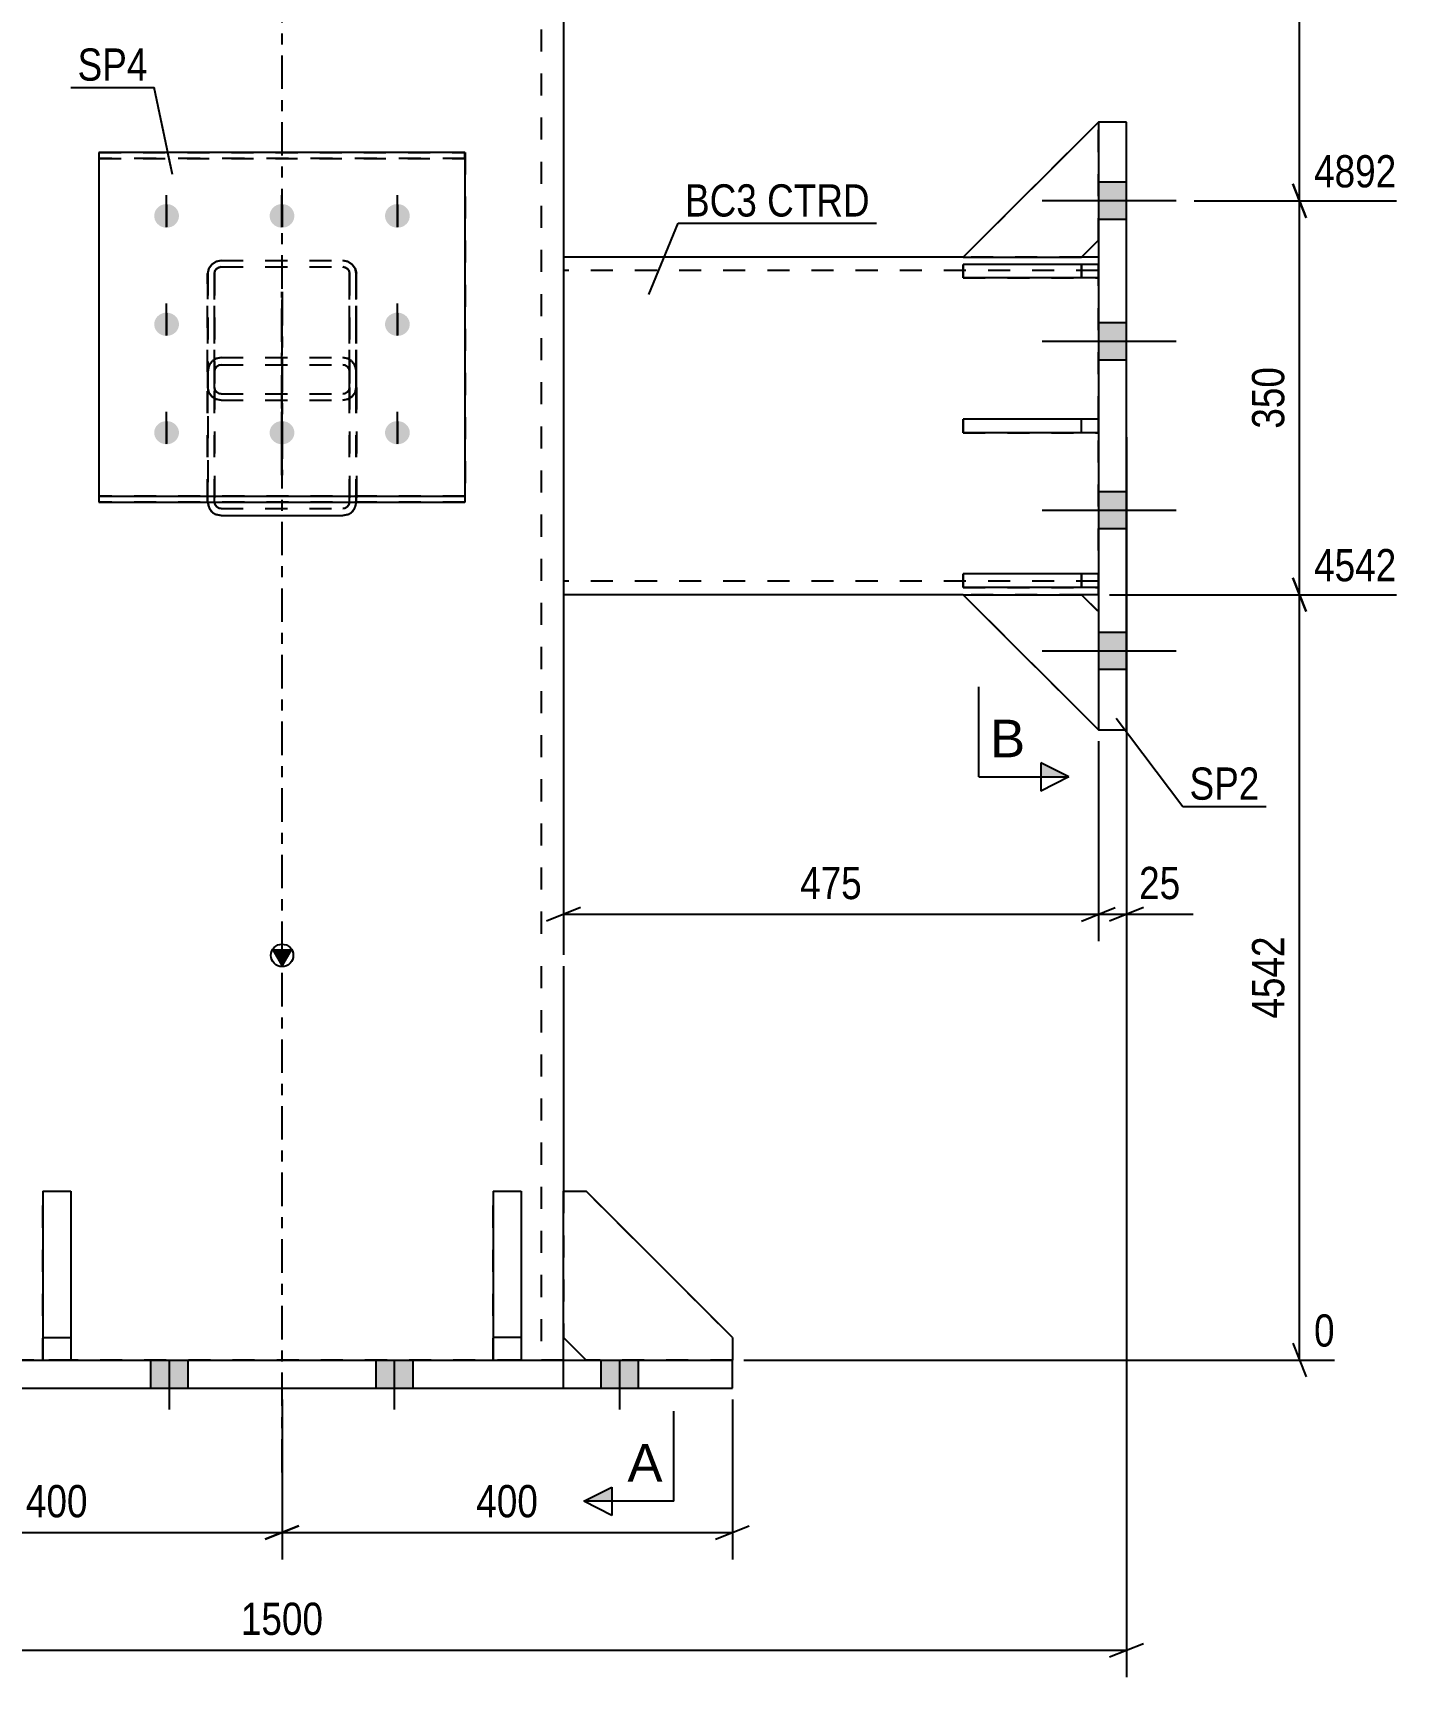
# Model space of a CAD drawing. Header units: millimetres. Extents: x 0 to 594, y 0 to 420.
# Drawn here: x 99.7 to 221.4, y 150.7 to 296.8 of the extents above; entities that cross this region are included whole.
import ezdxf

# ---------------------------------------------------------------- set-up
doc = ezdxf.new("R2010")
doc.units = ezdxf.units.MM
doc.linetypes.add('DXK_LINE_DOT2', pattern=[3.9198, 1.9599, -1.9599])
doc.linetypes.add('DXK_LINE_DOT3', pattern=[5.9187, 2.979, -0.9799, 0.9799, -0.9799])
doc.styles.add('Arial', font='arial.ttf', dxfattribs={"height": 0.2})
doc.styles.add('Arial Narrow', font='ARIALN.TTF', dxfattribs={"height": 0.2})

# ---------------------------------------------------------------- blocks, each defined once
blk = doc.blocks.new('Part-681868478-1225 - 1222')
at = {"color": 2, "linetype": 'Continuous'}
for p, q in [((100.55, 193.83), (100.55, 178.83)), ((100.55, 193.83), (103.05, 193.83)), ((103.05, 193.83), (103.05, 178.83)), ((100.55, 180.83), (103.05, 180.83)), ((100.55, 178.83), (103.05, 178.83))]:
    blk.add_line(p, q, dxfattribs=at)
blk = doc.blocks.new('Part-681868478-1242 - 1222')
at = {"color": 2, "linetype": 'Continuous'}
for p, q in [((81.8, 178.83), (161.8, 178.83)), ((81.8, 178.83), (81.8, 176.33)), ((96.8, 176.33), (96.8, 178.83)), ((146.8, 176.33), (146.8, 178.83)), ((161.8, 176.33), (161.8, 178.83)), ((81.8, 176.33), (161.8, 176.33))]:
    blk.add_line(p, q, dxfattribs=at)
blk = doc.blocks.new('Part-681868478-1382 - 1222')
at = {"color": 2, "linetype": 'Continuous'}
for p, q in [((196.8, 288.83), (194.3, 288.83)), ((194.3, 288.83), (194.3, 234.83)), ((196.8, 234.83), (196.8, 288.83)), ((194.3, 234.83), (196.8, 234.83))]:
    blk.add_line(p, q, dxfattribs=at)
blk = doc.blocks.new('Part-681868478-1243 - 1222')
at = {"linetype": 'Continuous'}
blk.add_hatch(color=2, dxfattribs=at).paths.add_polyline_path([(121.8, 213.89), (121, 215.29), (122.6, 215.29)])
at = {"color": 7, "linetype": 'DXK_LINE_DOT3'}
for p, q in [((121.8, 214.83), (121.8, 308.83)), ((121.8, 168.83), (121.8, 213.83))]:
    blk.add_line(p, q, dxfattribs=at)
at = {"color": 7, "linetype": 'DXK_LINE_DOT2'}
for p, q in [((144.8, 308.83), (144.8, 214.83)), ((144.8, 213.83), (144.8, 178.83)), ((146.8, 193.83), (146.8, 180.83)), ((146.8, 178.83), (96.8, 178.83))]:
    blk.add_line(p, q, dxfattribs=at)
at = {"color": 2, "linetype": 'Continuous'}
for p, q in [((146.8, 308.83), (146.8, 214.83)), ((121.8, 213.89), (121, 215.29)), ((121, 215.29), (122.6, 215.29)), ((122.6, 215.29), (121.8, 213.89)), ((146.8, 213.83), (146.8, 193.83)), ((146.8, 178.83), (146.8, 180.83))]:
    blk.add_line(p, q, dxfattribs=at)
blk.add_circle((121.8, 214.79), 1, dxfattribs=at)
blk = doc.blocks.new('Bolt-681868478-1260 - 1222')
at = {"linetype": 'Continuous'}
for points in [[(194.3, 283.48), (194.3, 280.18), (196.8, 280.18), (196.8, 283.48)], [(194.3, 283.48), (194.3, 280.18), (196.8, 280.18), (196.8, 283.48)], [(194.3, 283.48), (194.3, 280.18), (196.8, 280.18), (196.8, 283.48)], [(194.3, 270.98), (194.3, 267.68), (196.8, 267.68), (196.8, 270.98)], [(194.3, 270.98), (194.3, 267.68), (196.8, 267.68), (196.8, 270.98)], [(194.3, 255.98), (194.3, 252.68), (196.8, 252.68), (196.8, 255.98)], [(194.3, 255.98), (194.3, 252.68), (196.8, 252.68), (196.8, 255.98)], [(194.3, 243.48), (194.3, 240.18), (196.8, 240.18), (196.8, 243.48)], [(194.3, 243.48), (194.3, 240.18), (196.8, 240.18), (196.8, 243.48)], [(194.3, 243.48), (194.3, 240.18), (196.8, 240.18), (196.8, 243.48)]]:
    blk.add_hatch(color=1, dxfattribs=at).paths.add_polyline_path(points)
at = {"color": 1, "linetype": 'Continuous'}
for p, q in [((196.8, 283.48), (194.3, 283.48)), ((196.8, 283.48), (194.3, 283.48)), ((196.8, 283.48), (194.3, 283.48)), ((201.2, 281.83), (189.3, 281.83)), ((201.2, 281.83), (189.3, 281.83)), ((201.2, 281.83), (189.3, 281.83)), ((196.8, 280.18), (194.3, 280.18)), ((196.8, 280.18), (194.3, 280.18)), ((196.8, 280.18), (194.3, 280.18)), ((196.8, 270.98), (194.3, 270.98)), ((196.8, 270.98), (194.3, 270.98)), ((201.2, 269.33), (189.3, 269.33)), ((201.2, 269.33), (189.3, 269.33)), ((196.8, 267.68), (194.3, 267.68)), ((196.8, 267.68), (194.3, 267.68)), ((196.8, 255.98), (194.3, 255.98)), ((196.8, 255.98), (194.3, 255.98)), ((201.2, 254.33), (189.3, 254.33)), ((201.2, 254.33), (189.3, 254.33)), ((196.8, 252.68), (194.3, 252.68)), ((196.8, 252.68), (194.3, 252.68)), ((196.8, 243.48), (194.3, 243.48)), ((196.8, 243.48), (194.3, 243.48)), ((196.8, 243.48), (194.3, 243.48)), ((201.2, 241.83), (189.3, 241.83)), ((201.2, 241.83), (189.3, 241.83)), ((201.2, 241.83), (189.3, 241.83)), ((196.8, 240.18), (194.3, 240.18)), ((196.8, 240.18), (194.3, 240.18)), ((196.8, 240.18), (194.3, 240.18))]:
    blk.add_line(p, q, dxfattribs=at)
blk = doc.blocks.new('Part-681868478-1333 - 1222')
at = {"color": 2, "linetype": 'Continuous'}
for p, q in [((194.3, 288.83), (182.3, 276.83)), ((192.8, 276.83), (194.3, 278.33)), ((182.3, 276.83), (192.8, 276.83))]:
    blk.add_line(p, q, dxfattribs=at)
at = {"color": 7, "linetype": 'DXK_LINE_DOT2'}
blk.add_line((194.3, 278.33), (194.3, 288.83), dxfattribs=at)
blk = doc.blocks.new('Bolt-681868478-1265 - 1222')
at = {"color": 1, "linetype": 'DXK_LINE_DOT2'}
for p, q in [((111.55, 281.49), (111.55, 278.65)), ((121.8, 281.49), (121.8, 278.65)), ((132.05, 281.49), (132.05, 278.65)), ((111.55, 271.86), (111.55, 269.02)), ((132.05, 271.86), (132.05, 269.02)), ((111.55, 262.23), (111.55, 259.39)), ((121.8, 262.23), (121.8, 259.39)), ((132.05, 262.23), (132.05, 259.39))]:
    blk.add_line(p, q, dxfattribs=at)
blk = doc.blocks.new('Part-681868478-1337 - 1222')
at = {"color": 7, "linetype": 'DXK_LINE_DOT2'}
for p, q in [((194.3, 276.18), (182.3, 276.18)), ((182.3, 276.18), (182.3, 274.98)), ((192.8, 276.18), (192.8, 274.98)), ((194.3, 274.98), (194.3, 276.18)), ((182.3, 274.98), (194.3, 274.98))]:
    blk.add_line(p, q, dxfattribs=at)
blk = doc.blocks.new('Bolt-681868478-1266 - 1222')
at = {"linetype": 'Continuous'}
for points in [[(93.45, 178.83), (90.15, 178.83), (90.15, 176.33), (93.45, 176.33)], [(93.45, 178.83), (90.15, 178.83), (90.15, 176.33), (93.45, 176.33)], [(113.45, 178.83), (110.15, 178.83), (110.15, 176.33), (113.45, 176.33)], [(113.45, 178.83), (110.15, 178.83), (110.15, 176.33), (113.45, 176.33)], [(133.45, 178.83), (130.15, 178.83), (130.15, 176.33), (133.45, 176.33)], [(133.45, 178.83), (130.15, 178.83), (130.15, 176.33), (133.45, 176.33)], [(153.45, 178.83), (150.15, 178.83), (150.15, 176.33), (153.45, 176.33)], [(153.45, 178.83), (150.15, 178.83), (150.15, 176.33), (153.45, 176.33)]]:
    blk.add_hatch(color=1, dxfattribs=at).paths.add_polyline_path(points)
at = {"color": 1, "linetype": 'Continuous'}
for p, q in [((90.15, 176.33), (90.15, 178.83)), ((90.15, 176.33), (90.15, 178.83)), ((91.8, 174.43), (91.8, 178.83)), ((91.8, 174.43), (91.8, 178.83)), ((93.45, 176.33), (93.45, 178.83)), ((93.45, 176.33), (93.45, 178.83)), ((110.15, 176.33), (110.15, 178.83)), ((110.15, 176.33), (110.15, 178.83)), ((111.8, 174.43), (111.8, 178.83)), ((111.8, 174.43), (111.8, 178.83)), ((113.45, 176.33), (113.45, 178.83)), ((113.45, 176.33), (113.45, 178.83)), ((130.15, 176.33), (130.15, 178.83)), ((130.15, 176.33), (130.15, 178.83)), ((131.8, 174.43), (131.8, 178.83)), ((131.8, 174.43), (131.8, 178.83)), ((133.45, 176.33), (133.45, 178.83)), ((133.45, 176.33), (133.45, 178.83)), ((150.15, 176.33), (150.15, 178.83)), ((150.15, 176.33), (150.15, 178.83)), ((151.8, 174.43), (151.8, 178.83)), ((151.8, 174.43), (151.8, 178.83)), ((153.45, 176.33), (153.45, 178.83)), ((153.45, 176.33), (153.45, 178.83))]:
    blk.add_line(p, q, dxfattribs=at)
blk = doc.blocks.new('Part-681868478-1271 - 1222')
at = {"color": 7, "linetype": 'DXK_LINE_DOT2'}
for p, q in [((100.55, 178.83), (100.55, 193.83)), ((100.55, 193.83), (103.05, 193.83)), ((103.05, 193.83), (103.05, 178.83)), ((100.55, 180.83), (103.05, 180.83)), ((103.05, 178.83), (100.55, 178.83))]:
    blk.add_line(p, q, dxfattribs=at)
blk = doc.blocks.new('Part-681868478-1272 - 1222')
at = {"color": 2, "linetype": 'Continuous'}
for p, q in [((146.8, 180.83), (146.8, 193.83)), ((146.8, 193.83), (148.8, 193.83)), ((161.8, 180.83), (148.8, 193.83)), ((148.8, 178.83), (146.8, 180.83)), ((161.8, 180.83), (161.8, 178.83))]:
    blk.add_line(p, q, dxfattribs=at)
at = {"color": 7, "linetype": 'DXK_LINE_DOT2'}
blk.add_line((161.8, 178.83), (148.8, 178.83), dxfattribs=at)
blk = doc.blocks.new('Part-681868478-1273 - 1222')
at = {"color": 2, "linetype": 'Continuous'}
for p, q in [((140.55, 193.83), (140.55, 178.83)), ((140.55, 193.83), (143.05, 193.83)), ((143.05, 193.83), (143.05, 178.83)), ((143.05, 180.83), (140.55, 180.83)), ((140.55, 178.83), (143.05, 178.83))]:
    blk.add_line(p, q, dxfattribs=at)
blk = doc.blocks.new('Part-681868478-1339 - 1222')
at = {"color": 7, "linetype": 'DXK_LINE_DOT2'}
for p, q in [((194.3, 262.43), (182.3, 262.43)), ((182.3, 262.43), (182.3, 261.23)), ((192.8, 261.23), (192.8, 262.43)), ((194.3, 261.23), (194.3, 262.43)), ((182.3, 261.23), (194.3, 261.23))]:
    blk.add_line(p, q, dxfattribs=at)
blk = doc.blocks.new('Part-681868478-1334 - 1222')
at = {"color": 7, "linetype": 'DXK_LINE_DOT2'}
for p, q in [((194.3, 288.83), (182.3, 276.83)), ((194.3, 278.33), (194.3, 288.83)), ((192.8, 276.83), (194.3, 278.33)), ((182.3, 276.83), (192.8, 276.83))]:
    blk.add_line(p, q, dxfattribs=at)
blk = doc.blocks.new('Part-681868478-1300 - 1222')
at = {"color": 7, "linetype": 'DXK_LINE_DOT2'}
for p, q in [((105.55, 286.14), (138.05, 286.14)), ((105.55, 285.59), (105.55, 286.14)), ((105.55, 255.05), (105.55, 286.14)), ((138.05, 285.59), (105.55, 285.59)), ((138.05, 285.59), (138.05, 286.14)), ((138.05, 286.14), (138.05, 255.05)), ((138.05, 255.6), (105.55, 255.6)), ((138.05, 255.05), (105.55, 255.05))]:
    blk.add_line(p, q, dxfattribs=at)
blk = doc.blocks.new('Part-681868478-1306 - 1222')
at = {"color": 7, "linetype": 'DXK_LINE_DOT2'}
for p, q in [((115.29, 275.83), (115.55, 276.19)), ((115.55, 276.19), (115.94, 276.44)), ((115.94, 276.44), (116.4, 276.52)), ((116.4, 276.52), (127.2, 276.52)), ((127.2, 276.52), (127.65, 276.44)), ((127.65, 276.44), (128.04, 276.19)), ((128.04, 276.19), (128.3, 275.83)), ((115.2, 275.39), (115.29, 275.83)), ((115.2, 265.25), (115.2, 275.39)), ((115.2, 275.39), (115.2, 266.63)), ((115.84, 275.61), (115.8, 275.39)), ((115.8, 275.39), (115.8, 265.25)), ((115.8, 266.63), (115.8, 275.39)), ((115.97, 275.79), (115.84, 275.61)), ((116.17, 275.92), (115.97, 275.79)), ((116.4, 275.96), (116.17, 275.92)), ((116.4, 275.96), (127.2, 275.96)), ((127.42, 275.92), (127.2, 275.96)), ((127.62, 275.79), (127.42, 275.92)), ((127.75, 275.61), (127.62, 275.79)), ((127.8, 275.39), (127.75, 275.61)), ((127.8, 275.39), (127.8, 265.25)), ((127.8, 266.63), (127.8, 275.39)), ((128.3, 275.83), (128.4, 275.39)), ((128.4, 265.25), (128.4, 275.39)), ((128.4, 266.63), (128.4, 275.39)), ((116.4, 267.9), (115.94, 267.81)), ((116.4, 267.9), (127.2, 267.9)), ((127.65, 267.81), (127.2, 267.9)), ((115.29, 267.12), (115.2, 266.63)), ((115.2, 266.63), (115.2, 255.13)), ((115.8, 266.63), (115.84, 266.87)), ((115.8, 255.13), (115.8, 266.63)), ((115.84, 266.87), (115.97, 267.08)), ((115.97, 267.08), (116.17, 267.22)), ((116.17, 267.22), (116.4, 267.27)), ((116.4, 267.27), (127.2, 267.27)), ((127.2, 267.27), (127.42, 267.22)), ((127.42, 267.22), (127.62, 267.08)), ((127.62, 267.08), (127.75, 266.87)), ((127.75, 266.87), (127.8, 266.63)), ((127.8, 255.13), (127.8, 266.63)), ((128.4, 266.63), (128.3, 267.12)), ((128.4, 255.13), (128.4, 266.63)), ((115.2, 255.13), (115.2, 265.25)), ((115.29, 264.81), (115.2, 265.25)), ((115.55, 264.45), (115.29, 264.81)), ((115.94, 264.2), (115.55, 264.45)), ((115.8, 265.25), (115.8, 255.13)), ((115.8, 265.25), (115.84, 265.03)), ((115.84, 265.03), (115.97, 264.85)), ((115.97, 264.85), (116.17, 264.72)), ((116.17, 264.72), (116.4, 264.68)), ((116.4, 264.68), (127.2, 264.68)), ((127.2, 264.68), (127.42, 264.72)), ((127.42, 264.72), (127.62, 264.85)), ((127.62, 264.85), (127.75, 265.03)), ((128.04, 264.45), (127.65, 264.2)), ((127.75, 265.03), (127.8, 265.25)), ((127.8, 265.25), (127.8, 255.13)), ((128.3, 264.81), (128.04, 264.45)), ((128.4, 265.25), (128.3, 264.81)), ((128.4, 265.25), (128.4, 255.13)), ((116.4, 264.12), (115.94, 264.2)), ((116.4, 264.12), (127.2, 264.12)), ((127.65, 264.2), (127.2, 264.12)), ((115.2, 255.13), (115.29, 254.65)), ((115.84, 254.89), (115.8, 255.13)), ((115.97, 254.68), (115.84, 254.89)), ((116.17, 254.54), (115.97, 254.68)), ((116.4, 254.5), (116.17, 254.54)), ((116.4, 254.5), (127.2, 254.5)), ((127.42, 254.54), (127.2, 254.5)), ((127.62, 254.68), (127.42, 254.54)), ((127.75, 254.89), (127.62, 254.68)), ((127.8, 255.13), (127.75, 254.89)), ((128.3, 254.65), (128.4, 255.13)), ((115.94, 253.95), (116.4, 253.86)), ((116.4, 253.86), (127.2, 253.86)), ((127.2, 253.86), (127.65, 253.95))]:
    blk.add_line(p, q, dxfattribs=at)
at = {"color": 7, "linetype": 'DXK_LINE_DOT3'}
blk.add_line((121.8, 273.74), (121.8, 257.46), dxfattribs=at)
at = {"color": 7, "linetype": 'DXK_LINE_DOT2'}
for centre, start, end in [((116.45, 266.68), 114.32, 159.2417), ((127.14, 266.68), 20.7583, 65.6801), ((116.45, 255.09), 200.7583, 245.6801), ((127.14, 255.09), 294.32, 339.2417)]:
    blk.add_arc(centre, 1.24, start, end, dxfattribs=at)
blk = doc.blocks.new('Part-681868478-1335 - 1222')
at = {"color": 2, "linetype": 'Continuous'}
for p, q in [((182.3, 246.83), (192.8, 246.83)), ((182.3, 246.83), (194.3, 234.83)), ((192.8, 246.83), (194.3, 245.33))]:
    blk.add_line(p, q, dxfattribs=at)
at = {"color": 7, "linetype": 'DXK_LINE_DOT2'}
blk.add_line((194.3, 245.33), (194.3, 234.83), dxfattribs=at)
blk = doc.blocks.new('Part-681868478-1336 - 1222')
at = {"color": 7, "linetype": 'DXK_LINE_DOT2'}
for p, q in [((182.3, 246.83), (192.8, 246.83)), ((194.3, 234.83), (182.3, 246.83)), ((192.8, 246.83), (194.3, 245.33)), ((194.3, 245.33), (194.3, 234.83))]:
    blk.add_line(p, q, dxfattribs=at)
blk = doc.blocks.new('Part-681868478-1340 - 1222')
at = {"color": 2, "linetype": 'Continuous'}
for p, q in [((194.3, 276.18), (182.3, 276.18)), ((182.3, 274.98), (182.3, 276.18)), ((194.3, 276.18), (194.3, 274.98)), ((194.3, 274.98), (182.3, 274.98))]:
    blk.add_line(p, q, dxfattribs=at)
at = {"color": 7, "linetype": 'DXK_LINE_DOT2'}
blk.add_line((192.8, 274.98), (192.8, 276.18), dxfattribs=at)
blk = doc.blocks.new('Part-681868478-1342 - 1222')
at = {"color": 2, "linetype": 'Continuous'}
for p, q in [((194.3, 262.43), (182.3, 262.43)), ((182.3, 261.23), (182.3, 262.43)), ((194.3, 262.43), (194.3, 261.23)), ((194.3, 261.23), (182.3, 261.23))]:
    blk.add_line(p, q, dxfattribs=at)
at = {"color": 7, "linetype": 'DXK_LINE_DOT2'}
blk.add_line((192.8, 261.23), (192.8, 262.43), dxfattribs=at)
blk = doc.blocks.new('Part-681868478-1440 - 1222')
at = {"color": 7, "linetype": 'DXK_LINE_DOT2'}
for p, q in [((146.8, 180.83), (146.8, 193.83)), ((146.8, 193.83), (148.8, 193.83)), ((148.8, 193.83), (161.8, 180.83)), ((148.8, 178.83), (146.8, 180.83)), ((161.8, 180.83), (161.8, 178.83)), ((161.8, 178.83), (148.8, 178.83))]:
    blk.add_line(p, q, dxfattribs=at)
blk = doc.blocks.new('Part-681868478-1441 - 1222')
at = {"color": 7, "linetype": 'DXK_LINE_DOT2'}
for p, q in [((140.55, 178.83), (140.55, 193.83)), ((140.55, 193.83), (143.05, 193.83)), ((143.05, 193.83), (143.05, 178.83)), ((143.05, 180.83), (140.55, 180.83)), ((143.05, 178.83), (140.55, 178.83))]:
    blk.add_line(p, q, dxfattribs=at)
blk = doc.blocks.new('Part-681868478-1446 - 1222')
at = {"color": 2, "linetype": 'Continuous'}
for p, q in [((182.3, 276.83), (146.8, 276.83)), ((194.3, 276.83), (192.8, 276.83)), ((182.3, 246.83), (146.8, 246.83)), ((194.3, 246.83), (192.8, 246.83))]:
    blk.add_line(p, q, dxfattribs=at)
at = {"color": 7, "linetype": 'DXK_LINE_DOT2'}
for p, q in [((146.8, 276.83), (146.8, 246.83)), ((192.8, 276.83), (182.3, 276.83)), ((194.3, 246.83), (194.3, 276.83)), ((194.3, 275.63), (146.8, 275.63)), ((194.3, 248.03), (146.8, 248.03)), ((192.8, 246.83), (182.3, 246.83))]:
    blk.add_line(p, q, dxfattribs=at)
blk = doc.blocks.new('Part-681868478-1473 - 1222')
at = {"color": 7, "linetype": 'DXK_LINE_DOT2'}
for p, q in [((115.55, 276.19), (115.29, 275.82)), ((115.94, 276.43), (115.55, 276.19)), ((116.39, 276.52), (115.94, 276.43)), ((116.39, 276.52), (127.19, 276.52)), ((127.65, 276.43), (127.19, 276.52)), ((128.04, 276.19), (127.65, 276.43)), ((128.3, 275.82), (128.04, 276.19)), ((115.29, 275.82), (115.19, 275.39)), ((115.19, 266.63), (115.19, 275.39)), ((115.19, 275.39), (115.19, 265.24)), ((115.79, 275.39), (115.84, 275.61)), ((115.79, 266.63), (115.79, 275.39)), ((115.79, 265.24), (115.79, 275.39)), ((115.84, 275.61), (115.97, 275.79)), ((115.97, 275.79), (116.17, 275.91)), ((116.17, 275.91), (116.39, 275.96)), ((116.39, 275.96), (127.19, 275.96)), ((127.19, 275.96), (127.42, 275.91)), ((127.42, 275.91), (127.62, 275.79)), ((127.62, 275.79), (127.75, 275.61)), ((127.75, 275.61), (127.79, 275.39)), ((127.79, 266.63), (127.79, 275.39)), ((127.79, 265.24), (127.79, 275.39)), ((128.39, 275.39), (128.3, 275.82)), ((128.39, 266.63), (128.39, 275.39)), ((128.39, 265.24), (128.39, 275.39)), ((115.94, 267.81), (116.39, 267.9)), ((116.39, 267.9), (127.19, 267.9)), ((127.19, 267.9), (127.65, 267.81)), ((115.19, 266.63), (115.29, 267.11)), ((115.19, 255.13), (115.19, 266.63)), ((115.84, 266.87), (115.79, 266.63)), ((115.79, 255.13), (115.79, 266.63)), ((115.97, 267.08), (115.84, 266.87)), ((116.17, 267.22), (115.97, 267.08)), ((116.39, 267.26), (116.17, 267.22)), ((116.39, 267.26), (127.19, 267.26)), ((127.42, 267.22), (127.19, 267.26)), ((127.62, 267.08), (127.42, 267.22)), ((127.75, 266.87), (127.62, 267.08)), ((127.79, 266.63), (127.75, 266.87)), ((127.79, 255.13), (127.79, 266.63)), ((128.3, 267.11), (128.39, 266.63)), ((128.39, 255.13), (128.39, 266.63)), ((115.19, 255.13), (115.19, 265.24)), ((115.19, 265.24), (115.29, 264.81)), ((115.29, 264.81), (115.55, 264.45)), ((115.55, 264.45), (115.94, 264.2)), ((115.79, 255.13), (115.79, 265.24)), ((115.84, 265.03), (115.79, 265.24)), ((115.97, 264.84), (115.84, 265.03)), ((116.17, 264.72), (115.97, 264.84)), ((116.39, 264.68), (116.17, 264.72)), ((116.39, 264.68), (127.19, 264.68)), ((127.42, 264.72), (127.19, 264.68)), ((127.62, 264.84), (127.42, 264.72)), ((127.75, 265.03), (127.62, 264.84)), ((127.65, 264.2), (128.04, 264.45)), ((127.79, 265.24), (127.75, 265.03)), ((127.79, 255.13), (127.79, 265.24)), ((128.04, 264.45), (128.3, 264.81)), ((128.3, 264.81), (128.39, 265.24)), ((128.39, 255.13), (128.39, 265.24)), ((115.94, 264.2), (116.39, 264.12)), ((116.39, 264.12), (127.19, 264.12)), ((127.19, 264.12), (127.65, 264.2)), ((115.21, 255.05), (115.19, 255.13)), ((115.79, 255.13), (115.84, 254.89)), ((115.84, 254.89), (115.97, 254.68)), ((115.97, 254.68), (116.17, 254.54)), ((116.17, 254.54), (116.39, 254.49)), ((116.39, 254.49), (127.19, 254.49)), ((127.19, 254.49), (127.42, 254.54)), ((127.42, 254.54), (127.62, 254.68)), ((127.62, 254.68), (127.75, 254.89)), ((127.75, 254.89), (127.79, 255.13)), ((128.39, 255.13), (128.38, 255.05))]:
    blk.add_line(p, q, dxfattribs=at)
at = {"color": 7, "linetype": 'DXK_LINE_DOT3'}
blk.add_line((121.79, 257.46), (121.79, 273.74), dxfattribs=at)
at = {"color": 2, "linetype": 'Continuous'}
for p, q in [((115.29, 254.64), (115.21, 255.05)), ((128.38, 255.05), (128.3, 254.64)), ((116.39, 253.86), (115.94, 253.95)), ((116.39, 253.86), (127.19, 253.86)), ((127.65, 253.95), (127.19, 253.86))]:
    blk.add_line(p, q, dxfattribs=at)
at = {"color": 7, "linetype": 'DXK_LINE_DOT2'}
for centre, start, end in [((116.45, 266.67), 114.3199, 159.2417), ((127.14, 266.67), 20.7583, 65.68)]:
    blk.add_arc(centre, 1.24, start, end, dxfattribs=at)
at = {"color": 2, "linetype": 'Continuous'}
for centre, start, end in [((116.45, 255.08), 200.7583, 245.68), ((127.14, 255.08), 294.3199, 339.2417)]:
    blk.add_arc(centre, 1.24, start, end, dxfattribs=at)
blk = doc.blocks.new('Part-681868478-1474 - 1222')
at = {"color": 2, "linetype": 'Continuous'}
for p, q in [((194.3, 248.68), (182.3, 248.68)), ((182.3, 247.48), (182.3, 248.68)), ((194.3, 248.68), (194.3, 247.48)), ((194.3, 247.48), (182.3, 247.48))]:
    blk.add_line(p, q, dxfattribs=at)
at = {"color": 7, "linetype": 'DXK_LINE_DOT2'}
blk.add_line((192.8, 247.48), (192.8, 248.68), dxfattribs=at)
blk = doc.blocks.new('Part-681868478-1475 - 1222')
at = {"color": 7, "linetype": 'DXK_LINE_DOT2'}
for p, q in [((194.3, 248.68), (182.3, 248.68)), ((182.3, 248.68), (182.3, 247.48)), ((192.8, 248.68), (192.8, 247.48)), ((194.3, 247.48), (194.3, 248.68)), ((182.3, 247.48), (194.3, 247.48))]:
    blk.add_line(p, q, dxfattribs=at)
blk = doc.blocks.new('Part-681868478-1483 - 1222')
at = {"color": 2, "linetype": 'Continuous'}
for p, q in [((138.04, 286.13), (105.54, 286.13)), ((105.54, 286.13), (105.54, 255.05)), ((138.04, 286.13), (138.04, 255.05)), ((105.54, 255.59), (138.04, 255.59)), ((105.54, 255.05), (138.04, 255.05))]:
    blk.add_line(p, q, dxfattribs=at)
at = {"color": 7, "linetype": 'DXK_LINE_DOT2'}
for p, q in [((105.54, 286.13), (105.54, 285.59)), ((105.54, 285.59), (138.04, 285.59)), ((138.04, 285.59), (138.04, 286.13))]:
    blk.add_line(p, q, dxfattribs=at)
blk = doc.blocks.new('Bolt-681868478-1484 - 1222')
at = {"linetype": 'Continuous'}
for points in [[(111.54, 279.44), (111.32, 279.47), (111.1, 279.53), (110.9, 279.64), (110.73, 279.79), (110.59, 279.97), (110.5, 280.17), (110.45, 280.39), (110.45, 280.61), (110.5, 280.82), (110.59, 281.02), (110.73, 281.2), (110.9, 281.35), (111.1, 281.46), (111.32, 281.53), (111.54, 281.55), (111.77, 281.53), (111.99, 281.46), (112.19, 281.35), (112.36, 281.2), (112.5, 281.02), (112.59, 280.82), (112.64, 280.61), (112.64, 280.39), (112.59, 280.17), (112.5, 279.97), (112.36, 279.79), (112.19, 279.64), (111.99, 279.53), (111.77, 279.47)], [(121.79, 279.44), (121.57, 279.47), (121.35, 279.53), (121.15, 279.64), (120.98, 279.79), (120.84, 279.97), (120.75, 280.17), (120.7, 280.39), (120.7, 280.61), (120.75, 280.82), (120.84, 281.02), (120.98, 281.2), (121.15, 281.35), (121.35, 281.46), (121.57, 281.53), (121.79, 281.55), (122.02, 281.53), (122.24, 281.46), (122.44, 281.35), (122.61, 281.2), (122.75, 281.02), (122.84, 280.82), (122.89, 280.61), (122.89, 280.39), (122.84, 280.17), (122.75, 279.97), (122.61, 279.79), (122.44, 279.64), (122.24, 279.53), (122.02, 279.47)], [(132.04, 279.44), (131.82, 279.47), (131.6, 279.53), (131.4, 279.64), (131.23, 279.79), (131.09, 279.97), (131, 280.17), (130.95, 280.39), (130.95, 280.61), (131, 280.82), (131.09, 281.02), (131.23, 281.2), (131.4, 281.35), (131.6, 281.46), (131.82, 281.53), (132.04, 281.55), (132.27, 281.53), (132.49, 281.46), (132.69, 281.35), (132.86, 281.2), (133, 281.02), (133.09, 280.82), (133.14, 280.61), (133.14, 280.39), (133.09, 280.17), (133, 279.97), (132.86, 279.79), (132.69, 279.64), (132.49, 279.53), (132.27, 279.47)], [(111.54, 269.83), (111.32, 269.85), (111.1, 269.92), (110.9, 270.03), (110.73, 270.17), (110.59, 270.35), (110.5, 270.55), (110.45, 270.76), (110.45, 270.97), (110.5, 271.18), (110.59, 271.38), (110.73, 271.56), (110.9, 271.7), (111.1, 271.81), (111.32, 271.88), (111.54, 271.9), (111.77, 271.88), (111.99, 271.81), (112.19, 271.7), (112.36, 271.56), (112.5, 271.38), (112.59, 271.18), (112.64, 270.97), (112.64, 270.76), (112.59, 270.55), (112.5, 270.35), (112.36, 270.17), (112.19, 270.03), (111.99, 269.92), (111.77, 269.85)], [(132.04, 269.83), (131.82, 269.85), (131.6, 269.92), (131.4, 270.03), (131.23, 270.17), (131.09, 270.35), (131, 270.55), (130.95, 270.76), (130.95, 270.97), (131, 271.18), (131.09, 271.38), (131.23, 271.56), (131.4, 271.7), (131.6, 271.81), (131.82, 271.88), (132.04, 271.9), (132.27, 271.88), (132.49, 271.81), (132.69, 271.7), (132.86, 271.56), (133, 271.38), (133.09, 271.18), (133.14, 270.97), (133.14, 270.76), (133.09, 270.55), (133, 270.35), (132.86, 270.17), (132.69, 270.03), (132.49, 269.92), (132.27, 269.85)], [(111.54, 260.2), (111.32, 260.22), (111.1, 260.29), (110.9, 260.4), (110.73, 260.54), (110.59, 260.72), (110.5, 260.91), (110.45, 261.12), (110.45, 261.34), (110.5, 261.55), (110.59, 261.75), (110.73, 261.92), (110.9, 262.07), (111.1, 262.18), (111.32, 262.24), (111.54, 262.27), (111.77, 262.24), (111.99, 262.18), (112.19, 262.07), (112.36, 261.92), (112.5, 261.75), (112.59, 261.55), (112.64, 261.34), (112.64, 261.12), (112.59, 260.91), (112.5, 260.72), (112.36, 260.54), (112.19, 260.4), (111.99, 260.29), (111.77, 260.22)], [(121.79, 260.2), (121.57, 260.22), (121.35, 260.29), (121.15, 260.4), (120.98, 260.54), (120.84, 260.72), (120.75, 260.91), (120.7, 261.12), (120.7, 261.34), (120.75, 261.55), (120.84, 261.75), (120.98, 261.92), (121.15, 262.07), (121.35, 262.18), (121.57, 262.24), (121.79, 262.27), (122.02, 262.24), (122.24, 262.18), (122.44, 262.07), (122.61, 261.92), (122.75, 261.75), (122.84, 261.55), (122.89, 261.34), (122.89, 261.12), (122.84, 260.91), (122.75, 260.72), (122.61, 260.54), (122.44, 260.4), (122.24, 260.29), (122.02, 260.22)], [(132.04, 260.2), (131.82, 260.22), (131.6, 260.29), (131.4, 260.4), (131.23, 260.54), (131.09, 260.72), (131, 260.91), (130.95, 261.12), (130.95, 261.34), (131, 261.55), (131.09, 261.75), (131.23, 261.92), (131.4, 262.07), (131.6, 262.18), (131.82, 262.24), (132.04, 262.27), (132.27, 262.24), (132.49, 262.18), (132.69, 262.07), (132.86, 261.92), (133, 261.75), (133.09, 261.55), (133.14, 261.34), (133.14, 261.12), (133.09, 260.91), (133, 260.72), (132.86, 260.54), (132.69, 260.4), (132.49, 260.29), (132.27, 260.22)]]:
    blk.add_hatch(color=1, dxfattribs=at).paths.add_polyline_path(points)
at = {"color": 1, "linetype": 'Continuous'}
for p, q in [((111.54, 279.5), (111.54, 282.34)), ((121.79, 279.5), (121.79, 282.34)), ((132.04, 279.5), (132.04, 282.34)), ((111.54, 269.87), (111.54, 272.71)), ((132.04, 269.87), (132.04, 272.71)), ((111.54, 260.24), (111.54, 263.08)), ((121.79, 260.24), (121.79, 263.08)), ((132.04, 260.24), (132.04, 263.08))]:
    blk.add_line(p, q, dxfattribs=at)
blk = doc.blocks.new('StraightDimension-681868478-24560 - 1222')
at = {"color": 7, "linetype": 'Continuous'}
for p, q in [((212.76, 245.33), (211.56, 248.33)), ((195.3, 246.83), (220.77, 246.83)), ((212.16, 178.83), (212.16, 246.83)), ((211.56, 180.33), (212.76, 177.33)), ((162.8, 178.83), (215.28, 178.83))]:
    blk.add_line(p, q, dxfattribs=at)
at = {"color": 0}
blk.add_wipeout([(211.4, 217.08), (207.2, 217.08), (207.2, 208.57), (211.4, 208.57)], dxfattribs=at)
at = {"color": 3, "style": 'Arial Narrow'}
blk.add_text('4542', height=2.863, rotation=90.0002, dxfattribs=at).set_placement((210.81, 209.17))
at = {"color": 0, "linetype": 'Continuous'}
for points in [[(221.37, 247.43), (221.37, 251.63), (212.86, 251.63), (212.86, 247.43)], [(215.88, 179.43), (215.88, 183.63), (212.86, 183.63), (212.86, 179.43)]]:
    blk.add_wipeout(points, dxfattribs=at)
at = {"color": 3, "linetype": 'Continuous', "style": 'Arial Narrow'}
for s, height, p in [('4542', 2.863, (213.46, 248.03)), ('0', 2.86, (213.46, 180.03))]:
    blk.add_text(s, height=height, dxfattribs=at).set_placement(p)
blk = doc.blocks.new('StraightDimension-681868478-1792 - 1222')
at = {"color": 7, "linetype": 'Continuous'}
for p, q in [((194.3, 233.83), (194.3, 216.04)), ((196.8, 233.83), (196.8, 216.04)), ((192.8, 217.84), (195.8, 219.04)), ((194.3, 218.44), (196.8, 218.44)), ((198.3, 219.04), (195.3, 217.84)), ((196.8, 218.44), (202.71, 218.44)), ((196.8, 218.44), (202.71, 218.44))]:
    blk.add_line(p, q, dxfattribs=at)
at = {"color": 0}
blk.add_wipeout([(202.18, 219.19), (202.18, 223.39), (197.32, 223.39), (197.32, 219.19)], dxfattribs=at)
at = {"color": 3, "style": 'Arial Narrow'}
blk.add_text('25', height=2.863, dxfattribs=at).set_placement((197.92, 219.79))
blk = doc.blocks.new('StraightDimension-681868478-1824 - 1222')
at = {"color": 7, "linetype": 'Continuous'}
for p, q in [((146.8, 245.83), (146.8, 216.04)), ((194.3, 233.83), (194.3, 216.04)), ((148.3, 219.04), (145.3, 217.84)), ((146.8, 218.44), (194.3, 218.44)), ((192.8, 217.84), (195.8, 219.04))]:
    blk.add_line(p, q, dxfattribs=at)
at = {"color": 0}
blk.add_wipeout([(173.89, 219.19), (173.89, 223.39), (167.21, 223.39), (167.21, 219.19)], dxfattribs=at)
at = {"color": 3, "style": 'Arial Narrow'}
blk.add_text('475', height=2.863, dxfattribs=at).set_placement((167.81, 219.79))
blk = doc.blocks.new('StraightDimension-681868478-1862 - 1222')
at = {"color": 7, "linetype": 'Continuous'}
for p, q in [((81.8, 175.33), (81.8, 161.11)), ((121.8, 175.33), (121.8, 161.11)), ((83.3, 164.11), (80.3, 162.91)), ((120.3, 162.91), (123.3, 164.11)), ((81.8, 163.51), (121.8, 163.51))]:
    blk.add_line(p, q, dxfattribs=at)
at = {"color": 0}
blk.add_wipeout([(105.14, 164.26), (105.14, 168.46), (98.45, 168.46), (98.45, 164.26)], dxfattribs=at)
at = {"color": 3, "style": 'Arial Narrow'}
blk.add_text('400', height=2.863, dxfattribs=at).set_placement((99.05, 164.86))
blk = doc.blocks.new('StraightDimension-681868478-1875 - 1222')
at = {"color": 7, "linetype": 'Continuous'}
for p, q in [((121.8, 175.33), (121.8, 161.11)), ((161.8, 175.33), (161.8, 161.11)), ((123.3, 164.11), (120.3, 162.91)), ((160.3, 162.91), (163.3, 164.11)), ((121.8, 163.51), (161.8, 163.51))]:
    blk.add_line(p, q, dxfattribs=at)
at = {"color": 0}
blk.add_wipeout([(145.14, 164.26), (145.14, 168.46), (138.45, 168.46), (138.45, 164.26)], dxfattribs=at)
at = {"color": 3, "style": 'Arial Narrow'}
blk.add_text('400', height=2.863, dxfattribs=at).set_placement((139.05, 164.86))
blk = doc.blocks.new('StraightDimension-681868478-1889 - 1222')
at = {"color": 7, "linetype": 'Continuous'}
for p, q in [((196.8, 260.83), (196.8, 150.66)), ((46.8, 233.83), (46.8, 150.66)), ((48.3, 153.66), (45.3, 152.46)), ((195.3, 152.46), (198.3, 153.66)), ((46.8, 153.06), (196.8, 153.06))]:
    blk.add_line(p, q, dxfattribs=at)
at = {"color": 0}
blk.add_wipeout([(126.06, 153.81), (126.06, 158.01), (117.54, 158.01), (117.54, 153.81)], dxfattribs=at)
at = {"color": 3, "style": 'Arial Narrow'}
blk.add_text('1500', height=2.863, dxfattribs=at).set_placement((118.14, 154.41))
blk = doc.blocks.new('StraightDimension-681868478-24558 - 1222')
at = {"color": 7, "linetype": 'Continuous'}
for p, q in [((212.76, 328.33), (211.56, 331.33)), ((197.8, 329.83), (220.77, 329.83)), ((212.16, 281.83), (212.16, 329.83)), ((211.56, 283.33), (212.76, 280.33)), ((202.8, 281.83), (220.77, 281.83))]:
    blk.add_line(p, q, dxfattribs=at)
at = {"color": 0}
blk.add_wipeout([(211.4, 310.08), (207.2, 310.08), (207.2, 301.57), (211.4, 301.57)], dxfattribs=at)
at = {"color": 3, "style": 'Arial Narrow'}
blk.add_text('2840', height=2.863, rotation=90.0002, dxfattribs=at).set_placement((210.81, 302.17))
at = {"color": 0, "linetype": 'Continuous'}
blk.add_wipeout([(221.37, 330.43), (221.37, 334.63), (212.86, 334.63), (212.86, 330.43)], dxfattribs=at)
at = {"color": 3, "linetype": 'Continuous', "style": 'Arial Narrow'}
blk.add_text('7732', height=2.863, dxfattribs=at).set_placement((213.46, 331.03))
blk = doc.blocks.new('StraightDimension-681868478-24559 - 1222')
at = {"color": 7, "linetype": 'Continuous'}
for p, q in [((212.76, 280.33), (211.56, 283.33)), ((202.8, 281.83), (220.77, 281.83)), ((212.16, 246.83), (212.16, 281.83)), ((211.56, 248.33), (212.76, 245.33)), ((195.3, 246.83), (220.77, 246.83))]:
    blk.add_line(p, q, dxfattribs=at)
at = {"color": 0}
blk.add_wipeout([(211.4, 267.67), (207.2, 267.67), (207.2, 260.99), (211.4, 260.99)], dxfattribs=at)
at = {"color": 3, "style": 'Arial Narrow'}
blk.add_text('350', height=2.863, rotation=90.0002, dxfattribs=at).set_placement((210.81, 261.59))
at = {"color": 0, "linetype": 'Continuous'}
blk.add_wipeout([(221.37, 282.43), (221.37, 286.63), (212.86, 286.63), (212.86, 282.43)], dxfattribs=at)
at = {"color": 3, "linetype": 'Continuous', "style": 'Arial Narrow'}
blk.add_text('4892', height=2.863, dxfattribs=at).set_placement((213.46, 283.03))
blk = doc.blocks.new('Mark-681868478-1296 - 1222')
at = {"color": 0}
blk.add_wipeout([(109.85, 292.51), (109.85, 295.51), (103.64, 295.51), (103.64, 292.51)], dxfattribs=at)
blk.add_wipeout([(109.85, 292.51), (109.85, 295.51), (103.64, 295.51), (103.64, 292.51)], dxfattribs=at)
at = {"color": 30, "linetype": 'DXK_LINE_DOT2'}
for p in [(103.04, 291.91), (112.07, 284.16)]:
    blk.add_line(p, (110.45, 291.91), dxfattribs=at)
at = {"color": 3, "style": 'Arial Narrow'}
blk.add_text('SP4', height=2.863, dxfattribs=at).set_placement((103.64, 292.51))
blk = doc.blocks.new('Mark-681868478-1378 - 1222')
at = {"color": 0}
blk.add_wipeout([(208.62, 228.62), (208.62, 231.62), (202.4, 231.62), (202.4, 228.62)], dxfattribs=at)
blk.add_wipeout([(208.62, 228.62), (208.62, 231.62), (202.4, 231.62), (202.4, 228.62)], dxfattribs=at)
at = {"color": 30, "linetype": 'Continuous'}
for p, q in [((195.87, 235.88), (201.8, 228.02)), ((201.8, 228.02), (209.22, 228.02))]:
    blk.add_line(p, q, dxfattribs=at)
at = {"color": 3, "style": 'Arial Narrow'}
blk.add_text('SP2', height=2.863, dxfattribs=at).set_placement((202.4, 228.62))
blk = doc.blocks.new('Mark-681868478-1442 - 1222')
at = {"color": 0}
for points in [[(163.98, 280.44), (163.98, 283.44), (157.59, 283.44), (157.59, 280.44)], [(174, 280.44), (174, 283.44), (164.88, 283.44), (164.88, 280.44)]]:
    blk.add_wipeout(points, dxfattribs=at)
for points in [[(163.98, 280.44), (163.98, 283.44), (157.59, 283.44), (157.59, 280.44)], [(174, 280.44), (174, 283.44), (164.88, 283.44), (164.88, 280.44)]]:
    blk.add_wipeout(points, dxfattribs=at)
at = {"color": 30, "linetype": 'Continuous'}
for p, q in [((154.39, 273.52), (156.99, 279.84)), ((156.99, 279.84), (174.6, 279.84))]:
    blk.add_line(p, q, dxfattribs=at)
at = {"color": 3, "style": 'Arial Narrow'}
for s, p in [('BC3', (157.59, 280.44)), ('CTRD', (164.88, 280.44))]:
    blk.add_text(s, height=2.863, dxfattribs=at).set_placement(p)
blk = doc.blocks.new('Mark-681868478-1479 - 1222')
at = {"color": 0}
blk.add_wipeout([(109.85, 292.51), (109.85, 295.51), (103.64, 295.51), (103.64, 292.51)], dxfattribs=at)
blk.add_wipeout([(109.85, 292.51), (109.85, 295.51), (103.64, 295.51), (103.64, 292.51)], dxfattribs=at)
at = {"color": 30, "linetype": 'Continuous'}
for p in [(103.04, 291.91), (112.07, 284.16)]:
    blk.add_line(p, (110.45, 291.91), dxfattribs=at)
at = {"color": 3, "style": 'Arial Narrow'}
blk.add_text('SP4', height=2.863, dxfattribs=at).set_placement((103.64, 292.51))
blk = doc.blocks.new('SectionMark-681868478-1920 - 1222')
at = {"linetype": 'Continuous'}
blk.add_hatch(color=6, dxfattribs=at).paths.add_polyline_path([(151.09, 167.53), (151.09, 166.28), (148.59, 166.28)])
at = {"color": 6, "linetype": 'Continuous'}
for p, q in [((156.59, 166.28), (156.6, 174.28)), ((148.59, 166.28), (151.09, 167.53)), ((151.09, 167.53), (151.09, 165.03)), ((156.59, 166.28), (148.59, 166.28)), ((151.09, 165.03), (148.59, 166.28))]:
    blk.add_line(p, q, dxfattribs=at)
at = {"color": 0, "linetype": 'Continuous'}
blk.add_wipeout([(155.59, 168.03), (155.59, 171.53), (152.48, 171.53), (152.48, 168.03)], dxfattribs=at)
at = {"color": 3, "linetype": 'Continuous', "style": 'Arial'}
blk.add_text('A', height=3.34, rotation=-0.0115, dxfattribs=at).set_placement((152.48, 168.03))
blk = doc.blocks.new('SectionMark-681868478-1950 - 1222')
at = {"linetype": 'Continuous'}
blk.add_hatch(color=6, dxfattribs=at).paths.add_polyline_path([(189.19, 230.64), (189.19, 231.89), (191.69, 230.64)])
at = {"color": 6, "linetype": 'Continuous'}
for p, q in [((183.69, 230.64), (183.69, 238.64)), ((191.69, 230.64), (189.19, 231.89)), ((189.19, 231.89), (189.19, 229.39)), ((183.69, 230.64), (191.69, 230.64)), ((191.69, 230.64), (189.19, 229.39))]:
    blk.add_line(p, q, dxfattribs=at)
at = {"color": 0, "linetype": 'Continuous'}
blk.add_wipeout([(187.8, 232.39), (187.8, 235.89), (184.69, 235.89), (184.69, 232.39)], dxfattribs=at)
at = {"color": 3, "linetype": 'Continuous', "style": 'Arial'}
blk.add_text('B', height=3.34, dxfattribs=at).set_placement((184.69, 232.39))

msp = doc.modelspace()

# ---------------------------------------------------------------- block references
for name in ['Part-681868478-1243 - 1222', 'Part-681868478-1333 - 1222', 'Part-681868478-1334 - 1222', 'Part-681868478-1382 - 1222', 'Part-681868478-1483 - 1222', 'Part-681868478-1300 - 1222', 'Bolt-681868478-1260 - 1222', 'Bolt-681868478-1484 - 1222', 'Bolt-681868478-1265 - 1222', 'Part-681868478-1473 - 1222', 'Part-681868478-1306 - 1222', 'Part-681868478-1446 - 1222', 'Part-681868478-1337 - 1222', 'Part-681868478-1340 - 1222', 'Part-681868478-1339 - 1222', 'Part-681868478-1342 - 1222', 'Part-681868478-1474 - 1222', 'Part-681868478-1475 - 1222', 'Part-681868478-1335 - 1222', 'Part-681868478-1336 - 1222', 'Part-681868478-1225 - 1222', 'Part-681868478-1271 - 1222', 'Part-681868478-1273 - 1222', 'Part-681868478-1441 - 1222', 'Part-681868478-1272 - 1222', 'Part-681868478-1440 - 1222', 'Part-681868478-1242 - 1222', 'Bolt-681868478-1266 - 1222']:
    msp.add_blockref(name, (0, 0))

# ---------------------------------------------------------------- next in the draw order: block references
for name in ['StraightDimension-681868478-24558 - 1222', 'Mark-681868478-1296 - 1222', 'Mark-681868478-1442 - 1222', 'StraightDimension-681868478-24560 - 1222', 'StraightDimension-681868478-1862 - 1222']:
    msp.add_blockref(name, (0, 0))

# ---------------------------------------------------------------- next in the draw order: block references
for name in ['Mark-681868478-1479 - 1222', 'StraightDimension-681868478-1792 - 1222', 'StraightDimension-681868478-1875 - 1222']:
    msp.add_blockref(name, (0, 0))

# ---------------------------------------------------------------- next in the draw order: block references
msp.add_blockref('StraightDimension-681868478-1824 - 1222', (0, 0))

# ---------------------------------------------------------------- next in the draw order: block references
msp.add_blockref('StraightDimension-681868478-1889 - 1222', (0, 0))

# ---------------------------------------------------------------- next in the draw order: block references
for name in ['SectionMark-681868478-1920 - 1222', 'SectionMark-681868478-1950 - 1222', 'StraightDimension-681868478-24559 - 1222', 'Mark-681868478-1378 - 1222']:
    msp.add_blockref(name, (0, 0))

doc.saveas('drawing.dxf')
